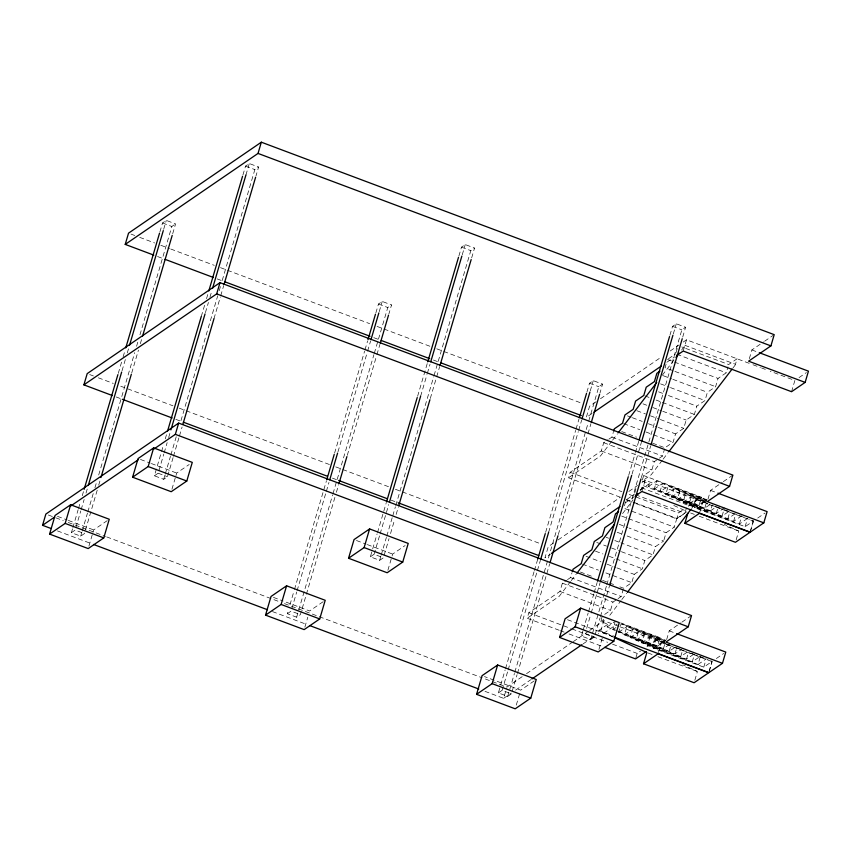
<?xml version="1.0" encoding="UTF-8"?>
<svg xmlns="http://www.w3.org/2000/svg" width="851" height="851" viewBox="0 0 851 851"><rect width="100%" height="100%" fill="white"/><g stroke="black" fill="none" stroke-linecap="round" stroke-linejoin="round"><path stroke-width="0.64" stroke-dasharray="4.25 3.19" d="M97.195 490.261L84.44 533.588L80.685 536.162L71.388 532.673L72.505 528.843M72.888 527.567L78.132 509.728M78.515 508.451L80.388 502.079M82.26 495.707L83.76 490.612M118.268 373.366L121.65 361.898M123.15 356.803L125.023 350.431M159.903 231.908L162.53 222.983L166.285 220.409L175.593 223.909L172.583 234.099M75.888 527.546L80.76 510.983M81.143 509.706L84.143 499.516M86.015 493.144L87.887 486.772M122.023 370.791L125.778 358.048M127.278 352.952L129.15 346.58M163.658 229.334L166.285 220.409M80.685 536.162L81.813 532.343M82.185 531.067L87.44 513.217M87.813 511.951L93.44 492.835M94.94 487.729L96.823 481.358M98.695 474.986L134.703 352.644M136.575 346.272L138.075 341.177M139.958 334.805L171.838 226.483L175.593 223.909M98.695 485.166L100.578 478.794M131.703 373.015L138.458 350.069M140.33 343.698L141.83 338.602M88.929 546.087L92.589 533.662M92.95 532.418L93.684 529.928L107.183 520.674M173.093 457.604L167.466 476.72L163.711 479.294L154.403 475.794L161.158 452.86M161.53 451.583L163.403 445.211M165.275 438.839L166.775 433.744M201.283 316.498L205.038 303.754M206.538 298.648L208.038 293.552M242.918 175.029L245.545 166.115L249.3 163.541L258.608 167.03L255.981 175.955M154.403 475.794L158.158 473.22L163.786 454.104M164.158 452.838L167.158 442.637M168.658 437.542L170.53 431.17M205.421 312.647L208.421 302.456M209.92 297.35L211.793 290.978M245.928 175.008L249.3 163.541M163.711 479.294L164.828 475.464M165.211 474.188L170.455 456.349M170.838 455.072L176.465 435.957M180.965 420.671L217.718 295.776M219.218 290.67L220.717 285.574M222.217 280.479L254.853 169.604L258.608 167.03M173.466 456.327L179.093 437.212M179.465 435.935L182.093 427.011M213.973 318.689L220.345 297.02M220.728 295.754L223.728 285.553M171.945 489.219L175.604 476.783M175.966 475.539L176.7 473.06L189.167 464.518M334.9 497.378L300.392 614.624L296.637 617.198L287.33 613.709L288.457 609.88M289.957 604.784L294.084 590.764M294.457 589.498L326.337 481.166M334.592 453.126L364.6 351.176M364.973 349.899L367.6 340.985M375.855 312.945L378.482 304.02L382.227 301.456L391.534 304.945L388.907 313.87M291.84 608.582L296.712 592.019M297.084 590.743L325.965 492.612M326.348 491.335L328.965 482.421M337.975 451.838L367.228 352.431M367.6 351.155L370.6 340.964M379.227 311.647L382.227 301.456M296.637 617.198L332.645 494.856M333.018 493.58L373.908 354.665M374.28 353.399L387.779 307.519L391.534 304.945M336.4 492.282L338.655 484.634M347.282 455.328L376.536 355.92M376.908 354.644L379.908 344.453M304.871 627.123L307.807 617.177M370.355 556.831L374.1 554.267L383.407 557.756L379.652 560.33L370.355 556.831L377.099 533.896M377.482 532.62L386.099 503.313M417.607 396.258L427.362 363.122M458.87 256.077L461.497 247.152L465.252 244.577L474.56 248.066L471.55 258.268M374.1 554.267L379.727 535.151M380.11 533.875L388.737 504.558M420.617 396.236L426.989 374.568M427.362 373.291L429.989 364.377M462.253 254.779L465.252 244.577M379.652 560.33L380.78 556.501M381.152 555.224L386.407 537.385M386.78 536.109L392.407 516.993M392.779 515.727L395.407 506.802M395.789 505.526L433.67 376.812M434.042 375.536L470.805 250.641L474.56 248.066M384.163 555.203L389.035 538.64M390.535 533.545L394.662 519.525M396.162 514.429L398.417 506.781M430.298 398.449L436.297 378.057M436.669 376.791L439.669 366.59M387.896 570.255L392.651 554.097L405.108 545.555M498.378 692.905L502.133 690.331L511.44 693.831L507.685 696.395L498.378 692.905L505.132 669.971M505.505 668.695L534.013 571.84M534.385 570.564L537.768 559.096M545.64 532.332L575.648 430.372M576.021 429.106L579.02 418.905M586.903 392.141L589.52 383.227L593.275 380.652L602.582 384.141L599.955 393.066M502.133 690.331L507.76 671.216M508.132 669.939L537.013 571.808M537.396 570.542L540.396 560.341M548.64 532.311L578.276 431.627M578.648 430.351L581.648 420.16M590.275 390.843L593.275 380.652M484.985 691.342L503.622 698.341L506.568 688.353M559.213 630.261L527.195 618.252L528.811 612.741L559.958 591.413L562.383 583.148L566.479 580.339M620.251 497.197L568.532 477.794L570.159 472.284L601.295 450.956L603.721 442.69L607.816 439.882M507.685 696.395L514.44 673.46M514.812 672.184L588.328 422.394M588.701 421.128L598.827 386.716L602.582 384.141M512.185 691.278L517.068 674.705M517.44 673.439L549.693 563.841M558.32 534.524L587.584 435.116M587.956 433.85L590.956 423.649M516.291 705.085L519.95 692.65M567.511 579.637L570.574 577.531L571.968 572.819M608.848 439.18L611.922 437.084L613.305 432.361M582.903 630.931L581.403 636.037L590.7 639.527L594.455 636.952L600.083 617.837M583.275 629.666L588.147 613.092M588.52 611.816L593.775 593.977M594.147 592.7L597.147 582.51M628.655 475.454L635.037 453.796M635.41 452.519L638.782 441.052M669.918 335.273L672.545 326.348L676.3 323.774L685.598 327.273L682.225 338.741M586.647 628.368L590.775 614.348M591.158 613.071L596.774 593.955M597.157 592.679L600.157 582.488M632.038 474.156L638.037 453.764M638.41 452.498L641.409 442.297M673.301 333.975L676.3 323.774M624.4 505.802L626.134 499.899L634.335 494.282M666.088 364.164L665.046 367.706L673.684 370.94M590.7 639.527L592.2 634.431M592.583 633.155L606.455 585.999M606.827 584.722L681.853 329.837L685.598 327.273M634.676 493.101L636.761 486.017M676.013 352.644L678.098 345.559M600.455 616.56L609.465 585.977M641.346 477.656L647.345 457.264M647.717 455.987L650.717 445.796M616.986 630.676L607.114 626.974L607.933 624.219L600.7 621.507L602.327 615.996L610.518 610.39L612.954 602.125L617.049 599.317M642.367 479.953L643.664 475.539L651.855 469.933L654.291 461.667L658.387 458.859M618.613 626.262L603.838 620.719L600.529 631.953L598.349 633.442M641.867 491.495L645.175 480.262L710.436 504.749M683.204 351.037L686.512 339.804L751.773 364.292M598.944 649.451L602.965 635.782M648.451 486.517L656.653 480.9L707.213 499.877L699.022 505.494L648.451 486.517L649.27 483.762L642.048 481.049L651.143 474.815L662.376 460.157M618.071 598.615L621.145 596.508L623.23 589.435M659.408 458.157L662.482 456.051L664.567 448.977M669.588 644.388L663.45 648.6L612.88 629.623L614.965 622.538M709.904 504.632L704.788 508.143L654.217 489.165L656.653 480.9M619.879 586.86L623.581 588.254L631.772 582.637L634.208 574.372L642.399 568.766L644.824 560.501L653.025 554.884L620.953 542.853M652.579 443.169L664.918 447.796L673.109 442.18L675.545 433.914L683.736 428.308L686.172 420.043L694.363 414.426L696.788 406.172L704.99 400.555L707.415 392.29L715.617 386.673L718.042 378.418L726.233 372.802L727.977 366.898M674.332 647.739L669.205 651.249L618.645 632.272L621.07 624.006L664.237 640.207M706.809 500.218L662.408 483.549L659.982 491.814L668.173 486.198L706.404 500.548M683.162 648.281L674.971 653.898L624.4 634.92L626.836 626.655L665.067 641.005M724.499 507.824L716.308 513.44L665.748 494.463L668.173 486.198M653.366 553.703L655.451 546.619L663.652 541.013L629.112 528.045M686.874 652.334L680.736 656.547L630.165 637.569L632.601 629.304L664.663 641.335M728.222 511.876L722.073 516.089L671.503 497.112L673.939 488.846L706 500.888M663.993 539.832L666.078 532.747L674.269 527.131L676.705 518.876L684.895 513.259L686.64 507.356M693.661 654.281L686.491 659.195L635.931 640.218L638.356 631.953L664.259 641.675M735.009 513.823L727.839 518.738L677.268 499.76L679.704 491.495L706.83 501.686M635.878 657.812L637.176 653.408L640.452 651.164M633.793 502.281L676.896 518.461L678.513 512.951L683.97 509.206M664.684 642.803L649.887 637.25L647.451 645.515L698.022 664.493L700.447 656.227L692.257 661.844L641.697 642.867L644.122 634.601L665.088 642.473M741.795 515.77L733.594 521.386L683.034 502.409L685.459 494.144L706.426 502.016M747.55 518.419L739.359 524.035L688.789 505.058L691.225 496.793L706.022 502.345M681.577 350.069L685.587 344.836L684.885 345.315L735.455 364.292L737.072 358.782L728.669 364.536L681.8 346.953M653.217 648.164L661.408 642.548L711.979 661.525L703.788 667.141L653.217 648.164L655.642 639.899L664.28 643.143M708.915 504.409L753.316 521.067L745.125 526.684L694.554 507.707L696.99 499.441L706.851 503.143M618.22 631.144L657.685 645.952L660.121 637.686L620.645 622.879M699.022 505.494L701.458 497.229L643.664 475.539M658.472 652.536L661.408 642.548M699.809 512.079L702.745 502.09L707.681 503.941M663.45 648.6L664.833 643.877M704.788 508.143L706.17 503.42M666.652 639.59L669.226 630.857L680.906 622.847M707.989 499.133L710.564 490.399L722.244 482.389M749.327 358.675L751.901 349.942L763.592 341.932M669.205 651.249L670.95 645.345M640.239 490.527L644.25 485.293L643.547 485.772L710.542 510.791L712.287 504.888M674.971 653.898L676.705 647.994M716.308 513.44L718.042 507.536M680.736 656.547L682.821 649.462M722.073 516.089L724.158 509.004M686.491 659.195L688.236 653.291M727.839 518.738L729.573 512.834M692.257 661.844L694.342 654.759M733.594 521.386L735.679 514.302M739.359 524.035L741.444 516.951M694.841 680.247L697.416 671.503L683.002 664.886M736.179 539.789L738.753 531.045L724.35 524.429M703.788 667.141L705.862 660.057M745.125 526.684L747.21 519.599M709.032 671.513L711.979 661.525M750.008 532.311L753.316 521.067M709.255 671.365L712.191 661.376L707.266 659.536M750.593 530.907L753.529 520.918L748.603 519.078M791.558 391.705L794.866 380.471L770.24 371.227M611.805 441.18L600.583 455.838L568.532 477.794M612.603 440.137L617.422 433.85M662.323 375.206L674.354 359.494M663.174 459.104L667.982 452.828M732.945 368.004L736.147 363.813L735.455 364.292M570.468 581.637L559.235 596.296L527.195 618.252M571.266 580.584L576.084 574.308M622.592 513.568L633.016 499.952M609.805 615.273L621.039 600.615M621.836 599.561L626.644 593.285M691.608 508.462L694.81 504.271L694.118 504.749L695.735 499.239L687.331 504.994L640.463 487.41M71.388 532.673L75.143 530.099L84.44 533.588M596.136 401.715L589.605 406.193L586.296 417.426L592.839 412.948M600.498 398.725L661.472 356.963M670.184 350.995L678.885 345.027M683.247 342.038L686.512 339.804M287.33 613.709L291.085 611.135L300.392 614.624M668.503 358.739L675.673 353.825M666.876 362.228L674.492 357.005M323.135 601.721L309.636 610.965L284.287 601.455M764.645 341.208L773.155 335.379M553.714 542.917L548.267 546.64L544.959 557.884L550.406 554.15M558.065 539.928L620.134 497.42M628.836 491.452L637.548 485.485M642.016 482.421L645.175 480.262M799.046 377.599L806.365 372.589M640.165 489.995L649.27 483.762M625.538 502.686L634.24 496.718M654.217 489.165L662.408 483.549M665.748 494.463L673.939 488.846M671.503 497.112L679.704 491.495M677.268 499.76L685.459 494.144M683.034 502.409L691.225 496.793M688.789 505.058L696.99 499.441M723.307 481.666L732.871 475.113M688.342 506.217L701.458 497.229M676.896 518.461L687.534 511.164M694.554 507.707L702.745 502.09M710.542 510.791L715.67 507.281M600.7 621.507L603.742 619.432M522.174 676.662L506.93 687.097L483.315 678.236M526.524 673.673L572.255 642.345M573.351 641.601L588.594 631.155M589.679 630.41L603.838 620.719M757.709 518.057L765.017 513.047M613.231 637.08L598.827 630.453L607.933 624.219M607.114 626.974L615.316 621.358M503.622 698.341L511.249 693.118M515.6 690.129L530.843 679.694M583.105 643.888L593.998 636.431M534.183 680.917L520.684 690.161L484.474 676.577M603.699 633.293L617.198 624.038M612.88 629.623L615.954 627.517M618.645 632.272L626.836 626.655M624.4 634.92L632.601 629.304M630.165 637.569L638.356 631.953M635.931 640.218L644.122 634.601M641.697 642.867L649.887 637.25M647.451 645.515L655.642 639.899M681.97 622.113L691.533 615.571M647.005 646.664L660.121 637.686M657.685 645.952L665.876 640.335L620.241 623.209M698.022 664.493L706.213 658.876M716.372 658.514L723.68 653.504M751.901 349.942L758.05 352.25M245.545 166.115L254.853 169.604M461.497 247.152L470.805 250.641M672.545 326.348L681.853 329.837M753.007 364.76L760.39 367.526M761.624 367.994L765.315 369.377M676.907 354.293L726.233 372.802M667.482 359.441L718.042 378.418M674.907 371.408L715.617 386.673M663.014 375.631L671.652 378.865M672.886 379.333L707.415 392.29M660.589 383.886L669.216 387.131M670.45 387.599L704.99 400.555M658.557 391.822L663.493 393.673M668.429 395.524L696.788 406.172M645.026 395.917L649.962 397.768M656.132 400.076L661.057 401.927M662.291 402.395L694.363 414.426M162.53 222.983L171.838 226.483M378.482 304.02L387.779 307.519M589.52 383.227L598.827 386.716M643.005 403.842L646.696 405.236M652.866 407.544L661.504 410.788M662.738 411.246L686.172 420.043M636.867 410.714L645.505 413.958M650.43 415.809L659.068 419.043M660.302 419.511L683.736 428.308M627.442 415.862L631.144 417.256M632.378 417.713L642.239 421.426M648.409 423.734L657.046 426.979M658.27 427.436L675.545 433.914M131.022 234.099L134.745 235.493M139.724 237.365L154.637 242.96M160.85 245.29L169.551 248.556M170.785 249.024L214.282 265.342M220.505 267.671L369.632 323.635M377.089 326.433L430.532 346.495M436.744 348.825L582.148 403.385M623.772 423.67L639.814 429.681M645.973 432L652.143 434.308M653.377 434.776L673.109 442.18M157.541 256.523L163.754 258.853M217.196 278.915L223.409 281.245M373.78 337.677L380.003 340.006M433.436 360.058L439.648 362.388M621.751 431.595L636.548 437.148M611.922 437.084L662.482 456.051M603.721 442.69L654.291 461.667M710.564 490.399L716.702 492.708M601.295 450.956L651.855 469.933M715.489 506.388L722.882 509.164M724.116 509.632L730.286 511.94M711.659 505.217L747.369 518.61M690.65 512.993L694.352 514.387M699.288 516.238L738.753 531.045M635.569 494.75L684.895 513.259M570.159 472.284L621.868 491.697M629.261 494.463L678.513 512.951M626.41 499.516L632.559 501.824M626.134 499.899L634.772 503.132M636.005 503.601L676.705 518.876M624.942 508.621L674.269 527.131M621.677 516.089L666.078 532.747M619.251 524.344L627.878 527.588M617.22 532.279L622.155 534.13M627.091 535.981L655.451 546.619M606.157 537.3L608.625 538.226M614.784 540.534L619.719 542.385M596.732 542.449L606.593 546.151M611.529 548.001L620.166 551.246M621.39 551.703L644.824 560.501M595.53 551.171L602.933 553.948M609.093 556.267L642.399 568.766M586.105 556.32L600.902 561.873M607.071 564.192L615.698 567.436M616.932 567.894L634.208 574.372M89.685 374.557L93.408 375.951M98.376 377.812L113.289 383.418M120.746 386.216L172.944 405.799M179.157 408.129L329.539 464.561M335.751 466.891L389.194 486.953M395.407 489.282L540.81 543.842M582.435 564.128L598.466 570.138M605.869 572.914L631.772 582.637M116.204 396.981L121.172 398.842M175.859 419.373L182.071 421.702M332.443 478.134L337.421 479.996M390.854 500.048L398.311 502.845M580.414 572.053L592.743 576.68M602.614 580.382L614.943 585.009M570.574 577.531L621.145 596.508M562.383 583.148L612.954 602.125M669.226 630.857L675.364 633.165M559.958 591.413L610.518 610.39M665.514 643.601L669.216 644.994M676.609 647.771L680.311 649.153M691.416 653.323L695.118 654.717M700.043 656.568L703.745 657.951M619.836 626.719L697.416 655.834M698.65 656.302L706.032 659.068M598.827 630.453L613.624 636.005M140.5 459.466L150.159 463.093M151.361 463.55L176.7 473.06M356.452 540.513L366.1 544.129M367.313 544.587L392.651 554.097M567.5 619.709L612.837 636.569M648.079 652.994L653.015 654.845M657.94 656.695L697.416 671.503M158.158 473.22L167.466 476.72M585.148 633.463L594.455 636.952M528.811 612.741L570.681 628.453M571.915 628.91L607.625 642.314M612.55 644.164L637.176 653.408M560.437 630.729L564.139 632.112M569.064 633.963L603.54 646.898M57.485 516.344L67.133 519.961M68.346 520.418L93.684 529.928M273.437 597.381L283.085 601.008M48.347 515.004L54.56 517.344M55.804 517.812L63.261 520.61M68.229 522.471L105.513 536.46M106.758 536.928L279.5 601.753M284.468 603.625L482.07 677.779M57.464 530.907L91.014 543.502M272.469 611.592L307.264 624.655M673.779 505.451L686.98 511.515"/><path stroke-width="1.28" d="M51.251 528.577L42.55 525.312L45.858 514.078L178.657 423.096L691.533 615.571L688.225 626.804L665.918 642.09L722.467 663.312L725.775 652.079L676.598 633.623M112.47 395.587L83.887 384.854L87.196 373.621L219.994 282.649L732.871 475.113L729.562 486.346L707.255 501.633L763.804 522.854L767.113 511.621L717.936 493.165M153.808 255.13L125.225 244.397L128.533 233.163L261.331 142.191L774.208 334.656L770.91 345.889L748.593 361.175L805.142 382.397L808.45 371.164L759.273 352.708M49.581 534.088L55.07 515.44L70.644 504.771L109.258 519.259L103.769 537.906L88.196 548.576L49.581 534.088L65.165 523.418L70.644 504.771M84.132 489.336L117.895 374.642M125.767 347.878L159.531 233.185M88.27 485.495L121.65 372.068M129.522 345.304L163.286 230.61M100.95 477.517L131.331 374.291M142.585 336.06L172.21 235.376M132.596 477.209L138.085 458.561L153.669 447.892L192.283 462.38L186.794 481.028L171.211 491.708L132.596 477.209L148.18 466.539L153.669 447.892M167.53 431.191L201.283 316.498M208.793 291.01L242.546 176.306M170.913 429.893L205.038 313.923M212.548 288.436L245.928 175.008M153.574 449.254L175.349 434.34L178.657 423.096M83.887 384.854L216.686 293.882L219.994 282.649M125.225 244.397L258.023 153.425L261.331 142.191M182.837 424.468L213.973 318.689M224.1 284.277L255.608 177.231M265.533 615.124L271.022 596.477L286.596 585.807L325.21 600.295L319.721 618.943L304.147 629.612L265.533 615.124L281.107 604.455L286.596 585.807M326.72 479.89L334.22 454.402M367.972 339.709L375.472 314.221M329.72 479.868L337.592 453.104M370.983 339.687L378.855 312.923M339.028 483.357L346.9 456.604M380.28 343.176L388.535 315.136M348.548 558.256L354.037 539.598L369.611 528.928L408.225 543.417L402.736 562.064L387.162 572.744L348.548 558.256L364.122 547.576L369.611 528.928M386.482 502.037L417.235 397.534M427.734 361.845L458.498 257.342M389.481 502.016L420.617 396.236M430.744 361.824L461.87 256.045M398.789 505.505L429.925 399.725M440.052 365.313L471.177 259.544M476.581 694.32L482.07 675.673L497.644 665.003L536.258 679.492L530.769 698.139L515.195 708.809L476.581 694.32L492.155 683.651L497.644 665.003M537.768 559.096L545.268 533.609M579.393 417.628L586.52 393.417M540.768 559.064L548.64 532.311M582.031 418.883L589.903 392.12M550.076 562.564L557.948 535.8M591.328 422.373L599.583 394.343M572.319 571.638L573.01 569.276L581.201 563.66L583.637 555.395L591.828 549.789L594.264 541.523L602.455 535.907L604.891 527.652L613.082 522.035L615.518 513.77L618.581 511.664M613.656 431.18L614.348 428.819L622.538 423.202L624.974 414.937L633.165 409.331L635.601 401.066L643.792 395.449L646.228 387.194L654.419 381.578L656.855 373.312L659.929 371.206M559.596 637.452L565.085 618.805L580.659 608.125L619.273 622.624L613.784 641.271L598.21 651.94L559.596 637.452L575.17 626.783L580.659 608.125M597.53 581.233L628.283 476.73M639.165 439.776L669.546 336.549M600.529 581.212L631.665 475.432M641.792 441.02L672.918 335.251M609.837 584.701L640.963 478.922M651.1 444.52L682.225 338.741M643.537 663.769L658.1 653.791L708.67 672.758L694.108 682.736L643.537 663.769L646.845 652.526L614.433 637.633M684.874 523.312L699.437 513.334L750.008 532.311L735.445 542.289L684.874 523.312L687.821 513.323M618.22 432.797L656.717 382.535M675.96 357.399L679.172 353.218M668.79 451.775L732.137 369.047M576.882 573.255L614.571 524.035M635.42 496.814L637.825 493.676M627.453 592.232L690.799 509.504M42.55 525.312L54.528 517.11M70.856 505.92L138.341 459.689M593.924 412.203L661.429 365.962M676.673 355.516L683.204 351.037L791.558 391.705L805.142 382.397M551.491 553.405L620.092 506.419M635.335 495.973L641.867 491.495L750.22 532.162L763.804 522.854M531.928 678.949L582.02 644.632M646.196 651.621L635.548 658.908L604.774 647.356M722.467 663.312L708.883 672.62L614.071 637.037M258.023 153.425L770.91 345.889M164.998 259.321L213.463 277.511M224.653 281.713L370.057 336.273M381.237 340.474L429.712 358.665M440.892 362.856L581.329 415.554M216.686 293.882L729.562 486.346M122.416 399.31L172.125 417.969M183.316 422.17L327.475 476.262M338.655 480.464L387.131 498.654M398.311 502.845L538.747 555.554M175.349 434.34L688.225 626.804M148.18 466.539L186.794 481.028M364.122 547.576L402.736 562.064M575.17 626.783L613.784 641.271M65.165 523.418L103.769 537.906M281.107 604.455L319.721 618.943M492.155 683.651L530.769 698.139M93.504 544.438L267.491 609.731M309.753 625.581L478.773 689.012"/></g></svg>
